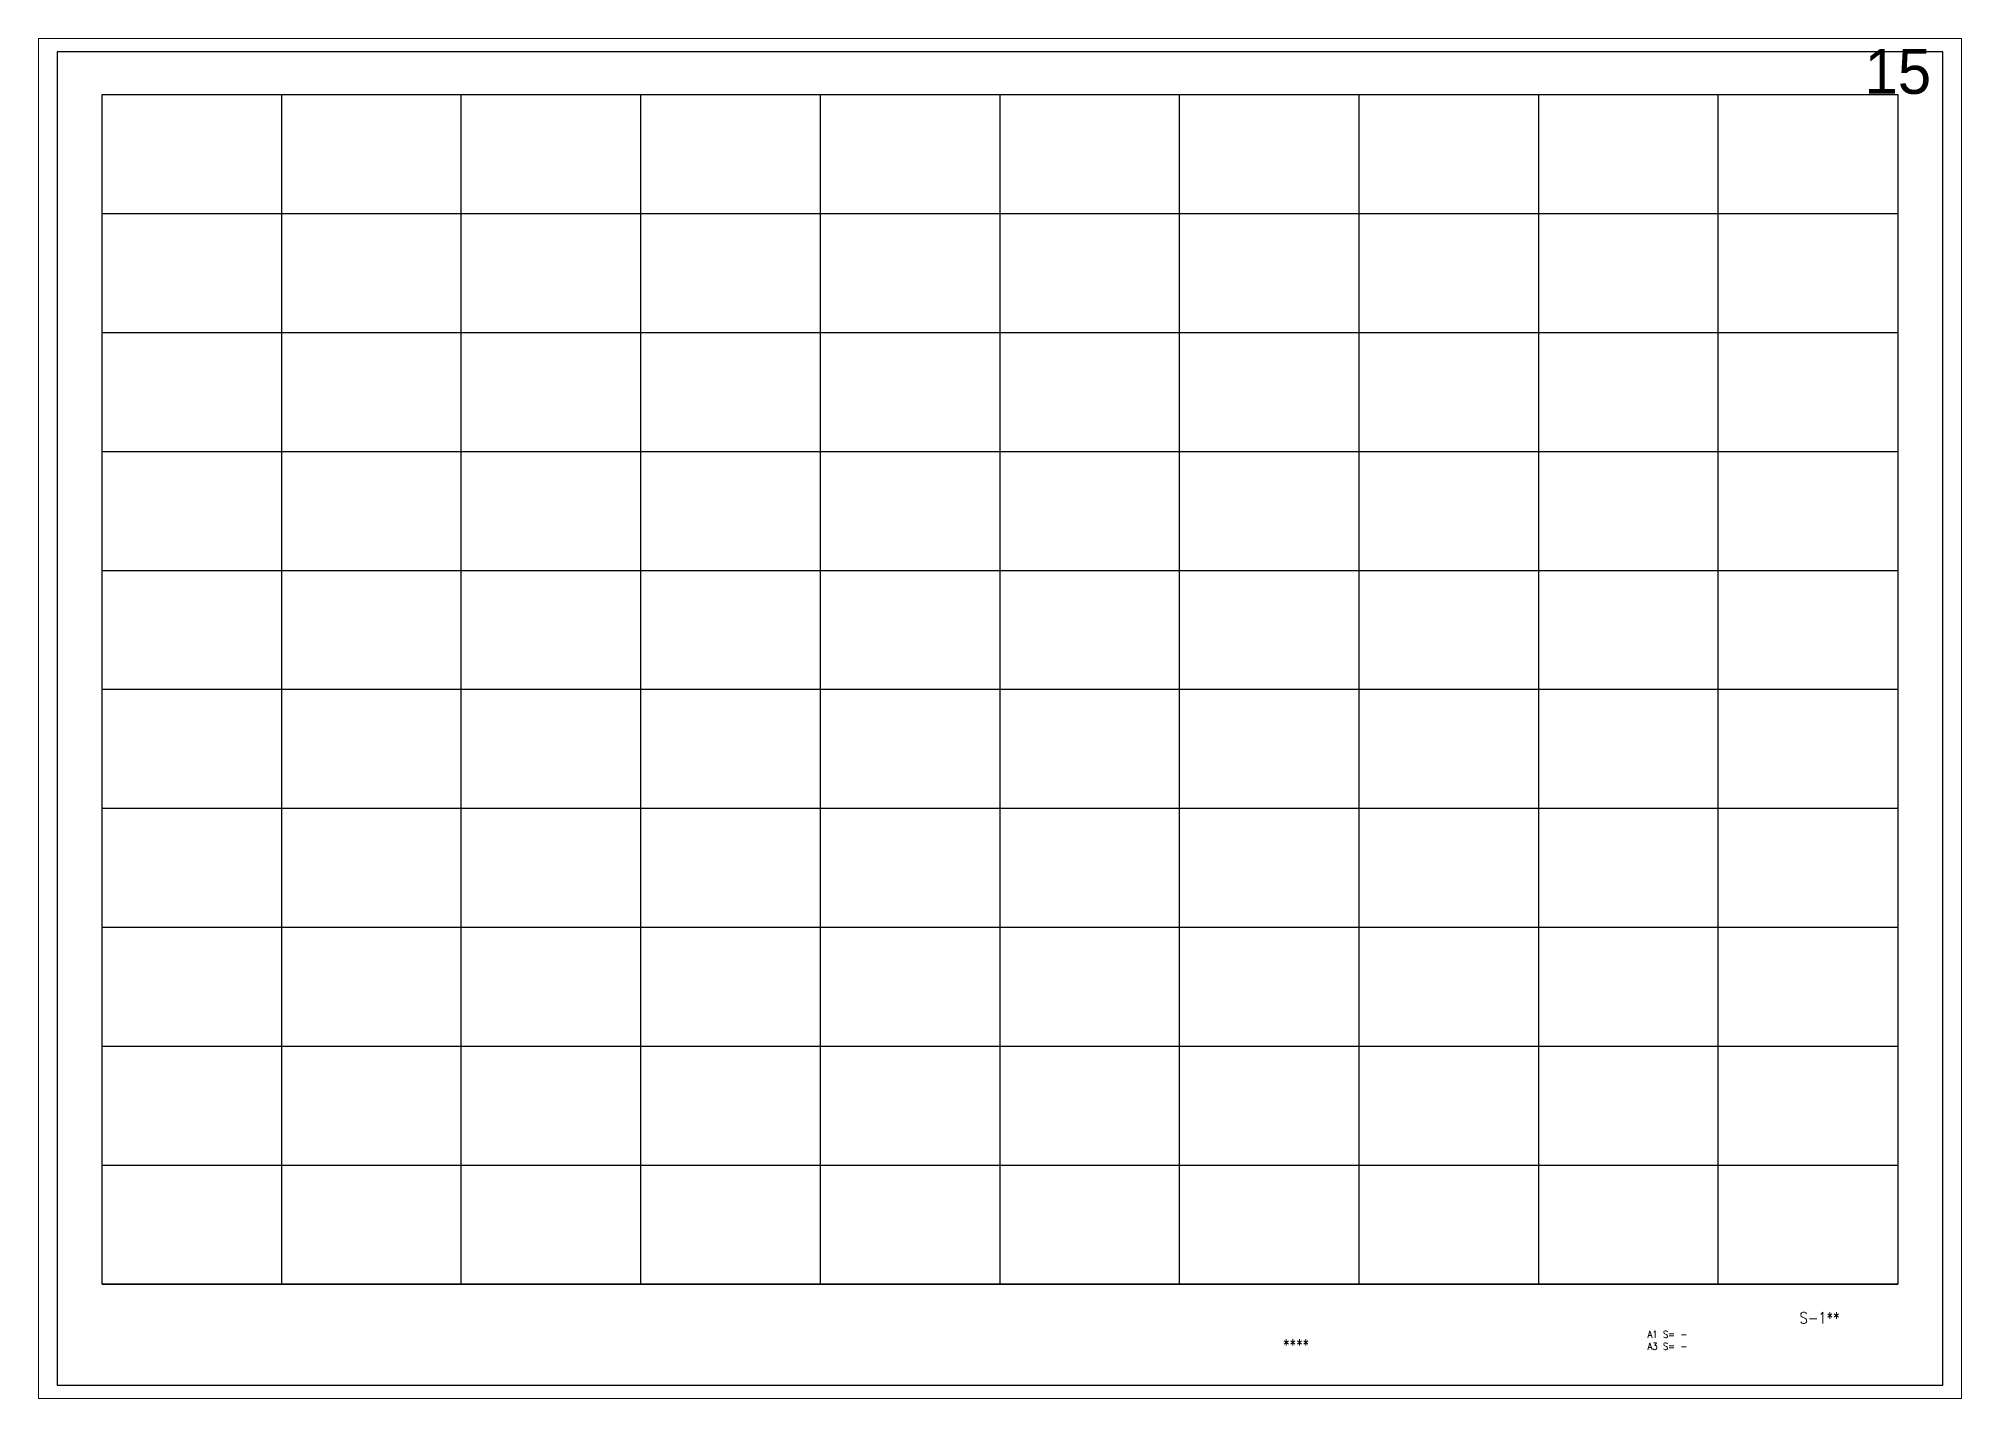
# Paper-space layout '15' of a CAD drawing. Extents: x -23 to 863, y -16 to 610.
# The model-space entities are those that its viewports show. They can reach past a viewport. Long polylines and large blocks are cut down to what shows.
import ezdxf

# ---------------------------------------------------------------- set-up
doc = ezdxf.new("R2010")
doc.units = 0
doc.header["$MEASUREMENT"] = 0
doc.layers.get('Defpoints').update_dxf_attribs({"color": 251, "linetype": 'CONTINUOUS'})
doc.layers.add('99_レイアウト枠', color=251, linetype='CONTINUOUS', plot=False)
doc.layers.add('99_頁番号', color=6, linetype='CONTINUOUS')
doc.styles.add('DRACAD', font='txt', dxfattribs={"width": 0.85, "bigfont": 'extfont2'})
doc.styles.get("Standard").update_dxf_attribs({"font": 'Osaka.ttc'})

msp = doc.modelspace()

# ---------------------------------------------------------------- linework, layer by layer
at = {"layer": '99_レイアウト枠'}
for p, q in [((305000, -817250), (305000, -684750)), ((325000, -817250), (325000, -684750)), ((345000, -817250), (345000, -684750)), ((365000, -817250), (365000, -684750)), ((385000, -817250), (385000, -684750)), ((405000, -817250), (405000, -684750)), ((425000, -817250), (425000, -684750)), ((445000, -817250), (445000, -684750)), ((465000, -817250), (465000, -684750)), ((485000, -817250), (485000, -684750)), ((305000, -698000), (505000, -698000)), ((305000, -711250), (505000, -711250)), ((305000, -724500), (505000, -724500)), ((305000, -737750), (505000, -737750)), ((305000, -751000), (505000, -751000)), ((305000, -764250), (505000, -764250)), ((305000, -777500), (505000, -777500)), ((305000, -790750), (505000, -790750)), ((305000, -804000), (505000, -804000)), ((305000, -817250), (505000, -817250))]:
    msp.add_line(p, q, dxfattribs=at)
for points in [[(300000, -828500), (510000, -828500), (510000, -680000), (300000, -680000)], [(305000, -684750), (505000, -684750), (505000, -817250), (305000, -817250)]]:
    msp.add_lwpolyline(points, close=True, dxfattribs=at)

# ---------------------------------------------------------------- texts
at = {"layer": '99_レイアウト枠', "insert": (505000, -684750), "char_height": 5000, "attachment_point": 8}
msp.add_mtext('15', dxfattribs=at)
at = {"layer": '99_頁番号', "attachment_point": 4, "style": 'DRACAD'}
for s, insert, char_height in [('{S-1**}', (494058.6, -821003.9), 1250), ('A1 S= - ^JA3 S= - ', (477130.6, -823507.5), 800), ('{  ****  }', (434630.6, -824003.9), 1250)]:
    msp.add_mtext(s, dxfattribs=dict(at, insert=insert, char_height=char_height))

psp = doc.layouts.new('15')

# ---------------------------------------------------------------- viewports
at = {"layer": 'Defpoints'}
psp.add_viewport(center=(420, 297), size=(885.46, 626.16), view_center_point=(405000, -754250), view_height=151474.0693, dxfattribs=at)

doc.saveas('drawing.dxf')
